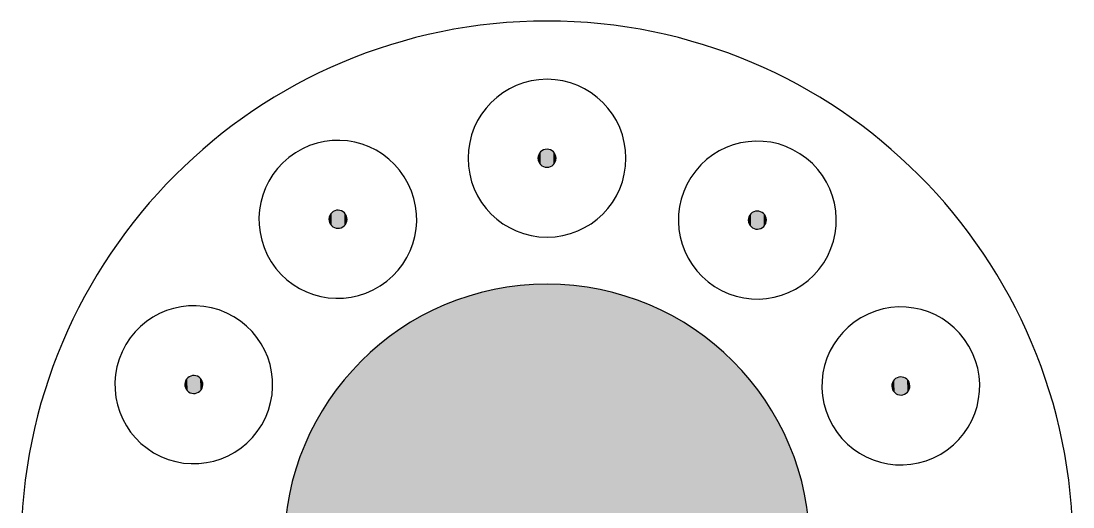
# Model space of a CAD drawing. Extents: x 80.5 to 120.5, y -95 to -55.
# Drawn here: x 80.49 to 120.49, y -73.5 to -55.03 of the extents above; entities that cross this region are included whole.
import ezdxf

# ---------------------------------------------------------------- set-up
doc = ezdxf.new("R2010")
doc.units = 0
doc.layers.add('LAYER_1', color=7, linetype='CONTINUOUS')

# ---------------------------------------------------------------- blocks, each defined once
blk = doc.blocks.new('*U1')
at = {"layer": 'LAYER_1', "color": 250}
for points in [[(99.472, -84.981), (98.479, -65.235), (99.472, -65.084)], [(100.495, -85.032), (99.472, -65.084), (100.495, -65.032)], [(99.472, -84.981), (99.472, -65.084), (100.495, -85.032)], [(100.495, -85.032), (100.495, -65.032), (101.517, -84.981)], [(101.517, -84.981), (100.495, -65.032), (101.517, -65.084)], [(101.517, -84.981), (101.517, -65.084), (102.51, -84.829)], [(102.51, -84.829), (101.517, -65.084), (102.51, -65.235)], [(97.521, -84.583), (96.602, -65.818), (97.521, -65.482)], [(98.479, -84.829), (97.521, -65.482), (98.479, -65.235)], [(97.521, -84.583), (97.521, -65.482), (98.479, -84.829)], [(98.479, -84.829), (98.479, -65.235), (99.472, -84.981)], [(102.51, -84.829), (102.51, -65.235), (103.469, -84.583)], [(103.469, -84.583), (102.51, -65.235), (103.469, -65.482)], [(103.469, -84.583), (103.469, -65.482), (104.387, -84.246)], [(104.387, -84.246), (103.469, -65.482), (104.387, -65.818)], [(96.602, -84.246), (95.728, -66.239), (96.602, -65.818)], [(96.602, -84.246), (96.602, -65.818), (97.521, -84.583)], [(104.387, -84.246), (104.387, -65.818), (105.261, -83.825)], [(105.261, -83.825), (104.387, -65.818), (105.261, -66.239)], [(95.728, -83.825), (94.904, -66.74), (95.728, -66.239)], [(95.728, -83.825), (95.728, -66.239), (96.602, -84.246)], [(105.261, -83.825), (105.261, -66.239), (106.086, -83.324)], [(106.086, -83.324), (105.261, -66.239), (106.086, -66.74)], [(94.904, -83.324), (94.134, -67.316), (94.904, -66.74)], [(94.904, -83.324), (94.904, -66.74), (95.728, -83.825)], [(106.086, -83.324), (106.086, -66.74), (106.856, -82.749)], [(106.856, -82.749), (106.086, -66.74), (106.856, -67.316)], [(94.134, -82.749), (93.424, -67.961), (94.134, -67.316)], [(94.134, -82.749), (94.134, -67.316), (94.904, -83.324)], [(106.856, -82.749), (106.856, -67.316), (107.566, -82.103)], [(107.566, -82.103), (106.856, -67.316), (107.566, -67.961)], [(93.424, -82.103), (92.778, -68.671), (93.424, -67.961)], [(93.424, -82.103), (93.424, -67.961), (94.134, -82.749)], [(107.566, -82.103), (107.566, -67.961), (108.211, -81.393)], [(108.211, -81.393), (107.566, -67.961), (108.211, -68.671)], [(92.778, -81.393), (92.203, -69.441), (92.778, -68.671)], [(92.778, -81.393), (92.778, -68.671), (93.424, -82.103)], [(108.211, -81.393), (108.211, -68.671), (108.787, -80.623)], [(108.787, -80.623), (108.211, -68.671), (108.787, -69.441)], [(92.203, -80.623), (91.702, -70.266), (92.203, -69.441)], [(92.203, -80.623), (92.203, -69.441), (92.778, -81.393)], [(108.787, -80.623), (108.787, -69.441), (109.288, -79.799)], [(109.288, -79.799), (108.787, -69.441), (109.288, -70.266)], [(91.702, -79.799), (91.281, -71.14), (91.702, -70.266)], [(91.702, -79.799), (91.702, -70.266), (92.203, -80.623)], [(109.288, -79.799), (109.288, -70.266), (109.709, -78.925)], [(109.709, -78.925), (109.288, -70.266), (109.709, -71.14)], [(91.281, -78.925), (90.944, -72.059), (91.281, -71.14)], [(91.281, -78.925), (91.281, -71.14), (91.702, -79.799)], [(109.709, -78.925), (109.709, -71.14), (110.045, -78.006)], [(110.045, -78.006), (109.709, -71.14), (110.045, -72.059)], [(90.944, -78.006), (90.698, -73.017), (90.944, -72.059)], [(90.944, -78.006), (90.944, -72.059), (91.281, -78.925)], [(110.045, -78.006), (110.045, -72.059), (110.292, -77.048)], [(110.292, -77.048), (110.045, -72.059), (110.292, -73.017)], [(90.698, -77.048), (90.546, -74.01), (90.698, -73.017)], [(90.698, -77.048), (90.698, -73.017), (90.944, -78.006)], [(110.292, -77.048), (110.292, -73.017), (110.443, -76.055)], [(110.443, -76.055), (110.292, -73.017), (110.443, -74.01)], [(90.546, -76.055), (90.495, -75.032), (90.546, -74.01)], [(90.546, -76.055), (90.546, -74.01), (90.698, -77.048)], [(110.443, -76.055), (110.443, -74.01), (110.495, -75.032)]]:
    blk.add_solid(points, dxfattribs=at)
blk = doc.blocks.new('*U2')
at = {"layer": 'LAYER_1', "color": 250}
for points in [[(100.276, -60.511), (100.252, -60.003), (100.276, -59.981)], [(100.303, -60.531), (100.276, -59.981), (100.303, -59.962)], [(100.276, -60.511), (100.276, -59.981), (100.303, -60.531)], [(100.331, -60.548), (100.303, -59.962), (100.331, -59.944)], [(100.303, -60.531), (100.303, -59.962), (100.331, -60.548)], [(100.361, -60.563), (100.331, -59.944), (100.361, -59.93)], [(100.331, -60.548), (100.331, -59.944), (100.361, -60.563)], [(100.393, -60.574), (100.361, -59.93), (100.393, -59.918)], [(100.361, -60.563), (100.361, -59.93), (100.393, -60.574)], [(100.426, -60.583), (100.393, -59.918), (100.426, -59.91)], [(100.393, -60.574), (100.393, -59.918), (100.426, -60.583)], [(100.46, -60.588), (100.426, -59.91), (100.46, -59.905)], [(100.426, -60.583), (100.426, -59.91), (100.46, -60.588)], [(100.495, -60.59), (100.46, -59.905), (100.495, -59.903)], [(100.46, -60.588), (100.46, -59.905), (100.495, -60.59)], [(100.495, -60.59), (100.495, -59.903), (100.53, -60.588)], [(100.53, -60.588), (100.495, -59.903), (100.53, -59.905)], [(100.53, -60.588), (100.53, -59.905), (100.564, -60.583)], [(100.564, -60.583), (100.53, -59.905), (100.564, -59.91)], [(100.564, -60.583), (100.564, -59.91), (100.597, -60.574)], [(100.597, -60.574), (100.564, -59.91), (100.597, -59.918)], [(100.597, -60.574), (100.597, -59.918), (100.629, -60.563)], [(100.629, -60.563), (100.597, -59.918), (100.629, -59.93)], [(100.629, -60.563), (100.629, -59.93), (100.659, -60.548)], [(100.659, -60.548), (100.629, -59.93), (100.659, -59.944)], [(100.659, -60.548), (100.659, -59.944), (100.687, -60.531)], [(100.687, -60.531), (100.659, -59.944), (100.687, -59.962)], [(100.687, -60.531), (100.687, -59.962), (100.713, -60.511)], [(100.713, -60.511), (100.687, -59.962), (100.713, -59.981)], [(100.713, -60.511), (100.713, -59.981), (100.738, -60.489)], [(100.738, -60.489), (100.713, -59.981), (100.738, -60.003)], [(100.153, -60.281), (100.151, -60.246), (100.153, -60.211)], [(100.158, -60.316), (100.153, -60.211), (100.158, -60.177)], [(100.153, -60.281), (100.153, -60.211), (100.158, -60.316)], [(100.167, -60.349), (100.158, -60.177), (100.167, -60.144)], [(100.158, -60.316), (100.158, -60.177), (100.167, -60.349)], [(100.178, -60.38), (100.167, -60.144), (100.178, -60.113)], [(100.167, -60.349), (100.167, -60.144), (100.178, -60.38)], [(100.193, -60.41), (100.178, -60.113), (100.193, -60.083)], [(100.178, -60.38), (100.178, -60.113), (100.193, -60.41)], [(100.21, -60.438), (100.193, -60.083), (100.21, -60.054)], [(100.193, -60.41), (100.193, -60.083), (100.21, -60.438)], [(100.23, -60.465), (100.21, -60.054), (100.23, -60.028)], [(100.21, -60.438), (100.21, -60.054), (100.23, -60.465)], [(100.252, -60.489), (100.23, -60.028), (100.252, -60.003)], [(100.23, -60.465), (100.23, -60.028), (100.252, -60.489)], [(100.252, -60.489), (100.252, -60.003), (100.276, -60.511)], [(100.738, -60.489), (100.738, -60.003), (100.76, -60.465)], [(100.76, -60.465), (100.738, -60.003), (100.76, -60.028)], [(100.76, -60.465), (100.76, -60.028), (100.78, -60.438)], [(100.78, -60.438), (100.76, -60.028), (100.78, -60.054)], [(100.78, -60.438), (100.78, -60.054), (100.797, -60.41)], [(100.797, -60.41), (100.78, -60.054), (100.797, -60.083)], [(100.797, -60.41), (100.797, -60.083), (100.811, -60.38)], [(100.811, -60.38), (100.797, -60.083), (100.811, -60.113)], [(100.811, -60.38), (100.811, -60.113), (100.823, -60.349)], [(100.823, -60.349), (100.811, -60.113), (100.823, -60.144)], [(100.823, -60.349), (100.823, -60.144), (100.831, -60.316)], [(100.831, -60.316), (100.823, -60.144), (100.831, -60.177)], [(100.831, -60.316), (100.831, -60.177), (100.837, -60.281)], [(100.837, -60.281), (100.831, -60.177), (100.837, -60.211)], [(100.837, -60.281), (100.837, -60.211), (100.838, -60.246)]]:
    blk.add_solid(points, dxfattribs=at)
blk = doc.blocks.new('*U3')
at = {"layer": 'LAYER_1', "color": 250}
for points in [[(108.225, -62.811), (108.21, -62.403), (108.225, -62.382)], [(108.23, -62.817), (108.225, -62.382), (108.23, -62.376)], [(108.225, -62.811), (108.225, -62.382), (108.23, -62.817)], [(108.248, -62.836), (108.23, -62.376), (108.248, -62.356)], [(108.23, -62.817), (108.23, -62.376), (108.248, -62.836)], [(108.253, -62.842), (108.248, -62.356), (108.253, -62.351)], [(108.248, -62.836), (108.248, -62.356), (108.253, -62.842)], [(108.273, -62.859), (108.253, -62.351), (108.273, -62.333)], [(108.253, -62.842), (108.253, -62.351), (108.273, -62.859)], [(108.279, -62.865), (108.273, -62.333), (108.279, -62.328)], [(108.273, -62.859), (108.273, -62.333), (108.279, -62.865)], [(108.299, -62.88), (108.279, -62.328), (108.299, -62.313)], [(108.279, -62.865), (108.279, -62.328), (108.299, -62.88)], [(108.307, -62.885), (108.299, -62.313), (108.307, -62.308)], [(108.299, -62.88), (108.299, -62.313), (108.307, -62.885)], [(108.328, -62.897), (108.307, -62.308), (108.328, -62.295)], [(108.307, -62.885), (108.307, -62.308), (108.328, -62.897)], [(108.338, -62.903), (108.328, -62.295), (108.338, -62.291)], [(108.328, -62.897), (108.328, -62.295), (108.338, -62.903)], [(108.358, -62.912), (108.338, -62.291), (108.358, -62.281)], [(108.338, -62.903), (108.338, -62.291), (108.358, -62.912)], [(108.369, -62.917), (108.358, -62.281), (108.369, -62.277)], [(108.358, -62.912), (108.358, -62.281), (108.369, -62.917)], [(108.389, -62.923), (108.369, -62.277), (108.389, -62.269)], [(108.369, -62.917), (108.369, -62.277), (108.389, -62.923)], [(108.402, -62.928), (108.389, -62.269), (108.402, -62.266)], [(108.389, -62.923), (108.389, -62.269), (108.402, -62.928)], [(108.42, -62.932), (108.402, -62.266), (108.42, -62.261)], [(108.402, -62.928), (108.402, -62.266), (108.42, -62.932)], [(108.435, -62.935), (108.42, -62.261), (108.435, -62.259)], [(108.42, -62.932), (108.42, -62.261), (108.435, -62.935)], [(108.453, -62.937), (108.435, -62.259), (108.453, -62.255)], [(108.435, -62.935), (108.435, -62.259), (108.453, -62.937)], [(108.468, -62.939), (108.453, -62.255), (108.468, -62.254)], [(108.453, -62.937), (108.453, -62.255), (108.468, -62.939)], [(108.486, -62.94), (108.468, -62.254), (108.486, -62.253)], [(108.468, -62.939), (108.468, -62.254), (108.486, -62.94)], [(108.486, -62.94), (108.486, -62.253), (108.501, -62.94)], [(108.501, -62.94), (108.486, -62.253), (108.501, -62.254)], [(108.501, -62.94), (108.501, -62.254), (108.519, -62.939)], [(108.519, -62.939), (108.501, -62.254), (108.519, -62.254)], [(108.519, -62.939), (108.519, -62.254), (108.534, -62.938)], [(108.534, -62.938), (108.519, -62.254), (108.534, -62.256)], [(108.534, -62.938), (108.534, -62.256), (108.552, -62.935)], [(108.552, -62.935), (108.534, -62.256), (108.552, -62.258)], [(108.552, -62.935), (108.552, -62.258), (108.566, -62.932)], [(108.566, -62.932), (108.552, -62.258), (108.566, -62.261)], [(108.566, -62.932), (108.566, -62.261), (108.585, -62.927)], [(108.585, -62.927), (108.566, -62.261), (108.585, -62.265)], [(108.585, -62.927), (108.585, -62.265), (108.598, -62.924)], [(108.598, -62.924), (108.585, -62.265), (108.598, -62.27)], [(108.598, -62.924), (108.598, -62.27), (108.617, -62.917)], [(108.617, -62.917), (108.598, -62.27), (108.617, -62.276)], [(108.617, -62.917), (108.617, -62.276), (108.629, -62.912)], [(108.629, -62.912), (108.617, -62.276), (108.629, -62.281)], [(108.629, -62.912), (108.629, -62.281), (108.649, -62.903)], [(108.649, -62.903), (108.629, -62.281), (108.649, -62.29)], [(108.649, -62.903), (108.649, -62.29), (108.659, -62.898)], [(108.659, -62.898), (108.649, -62.29), (108.659, -62.296)], [(108.659, -62.898), (108.659, -62.296), (108.679, -62.885)], [(108.679, -62.885), (108.659, -62.296), (108.679, -62.308)], [(108.679, -62.885), (108.679, -62.308), (108.687, -62.88)], [(108.687, -62.88), (108.679, -62.308), (108.687, -62.313)], [(108.687, -62.88), (108.687, -62.313), (108.708, -62.865)], [(108.708, -62.865), (108.687, -62.313), (108.708, -62.328)], [(108.708, -62.865), (108.708, -62.328), (108.714, -62.86)], [(108.714, -62.86), (108.708, -62.328), (108.714, -62.334)], [(108.714, -62.86), (108.714, -62.334), (108.734, -62.842)], [(108.734, -62.842), (108.714, -62.334), (108.734, -62.351)], [(108.734, -62.842), (108.734, -62.351), (108.739, -62.837)], [(108.739, -62.837), (108.734, -62.351), (108.739, -62.357)], [(108.739, -62.837), (108.739, -62.357), (108.757, -62.817)], [(108.757, -62.817), (108.739, -62.357), (108.757, -62.376)], [(108.757, -62.817), (108.757, -62.376), (108.762, -62.811)], [(108.762, -62.811), (108.757, -62.376), (108.762, -62.383)], [(108.762, -62.811), (108.762, -62.383), (108.777, -62.79)], [(108.777, -62.79), (108.762, -62.383), (108.777, -62.403)], [(108.151, -62.616), (108.15, -62.604), (108.151, -62.571)], [(108.152, -62.637), (108.151, -62.571), (108.152, -62.559)], [(108.151, -62.616), (108.151, -62.571), (108.152, -62.637)], [(108.155, -62.652), (108.152, -62.559), (108.155, -62.538)], [(108.152, -62.637), (108.152, -62.559), (108.155, -62.652)], [(108.158, -62.669), (108.155, -62.538), (108.158, -62.525)], [(108.155, -62.652), (108.155, -62.538), (108.158, -62.669)], [(108.162, -62.686), (108.158, -62.525), (108.162, -62.505)], [(108.158, -62.669), (108.158, -62.525), (108.162, -62.686)], [(108.166, -62.701), (108.162, -62.505), (108.166, -62.493)], [(108.162, -62.686), (108.162, -62.505), (108.166, -62.701)], [(108.173, -62.719), (108.166, -62.493), (108.173, -62.473)], [(108.166, -62.701), (108.166, -62.493), (108.173, -62.719)], [(108.178, -62.732), (108.173, -62.473), (108.178, -62.462)], [(108.173, -62.719), (108.173, -62.473), (108.178, -62.732)], [(108.187, -62.751), (108.178, -62.462), (108.187, -62.441)], [(108.178, -62.732), (108.178, -62.462), (108.187, -62.751)], [(108.192, -62.762), (108.187, -62.441), (108.192, -62.432)], [(108.187, -62.751), (108.187, -62.441), (108.192, -62.762)], [(108.204, -62.782), (108.192, -62.432), (108.204, -62.411)], [(108.192, -62.762), (108.192, -62.432), (108.204, -62.782)], [(108.21, -62.79), (108.204, -62.411), (108.21, -62.403)], [(108.204, -62.782), (108.204, -62.411), (108.21, -62.79)], [(108.21, -62.79), (108.21, -62.403), (108.225, -62.811)], [(108.777, -62.79), (108.777, -62.403), (108.782, -62.782)], [(108.782, -62.782), (108.777, -62.403), (108.782, -62.411)], [(108.782, -62.782), (108.782, -62.411), (108.794, -62.761)], [(108.794, -62.761), (108.782, -62.411), (108.794, -62.431)], [(108.794, -62.761), (108.794, -62.431), (108.8, -62.752)], [(108.8, -62.752), (108.794, -62.431), (108.8, -62.442)], [(108.8, -62.752), (108.8, -62.442), (108.809, -62.731)], [(108.809, -62.731), (108.8, -62.442), (108.809, -62.461)], [(108.809, -62.731), (108.809, -62.461), (108.814, -62.72)], [(108.814, -62.72), (108.809, -62.461), (108.814, -62.474)], [(108.814, -62.72), (108.814, -62.474), (108.82, -62.7)], [(108.82, -62.7), (108.814, -62.474), (108.82, -62.492)], [(108.82, -62.7), (108.82, -62.492), (108.824, -62.688)], [(108.824, -62.688), (108.82, -62.492), (108.824, -62.507)], [(108.824, -62.688), (108.824, -62.507), (108.829, -62.668)], [(108.829, -62.668), (108.824, -62.507), (108.829, -62.524)], [(108.829, -62.668), (108.829, -62.524), (108.832, -62.655)], [(108.832, -62.655), (108.829, -62.524), (108.832, -62.541)], [(108.832, -62.655), (108.832, -62.541), (108.834, -62.634)], [(108.834, -62.634), (108.832, -62.541), (108.834, -62.556)], [(108.834, -62.634), (108.834, -62.556), (108.836, -62.622)], [(108.836, -62.622), (108.834, -62.556), (108.836, -62.577)], [(108.836, -62.622), (108.836, -62.577), (108.837, -62.589)]]:
    blk.add_solid(points, dxfattribs=at)
blk = doc.blocks.new('*U4')
at = {"layer": 'LAYER_1', "color": 250}
for points in [[(113.624, -69.01), (113.617, -68.811), (113.624, -68.791)], [(113.627, -69.019), (113.624, -68.791), (113.627, -68.78)], [(113.624, -69.01), (113.624, -68.791), (113.627, -69.019)], [(113.637, -69.042), (113.627, -68.78), (113.637, -68.758)], [(113.627, -69.019), (113.627, -68.78), (113.637, -69.042)], [(113.64, -69.05), (113.637, -68.758), (113.64, -68.749)], [(113.637, -69.042), (113.637, -68.758), (113.64, -69.05)], [(113.653, -69.074), (113.64, -68.749), (113.653, -68.727)], [(113.64, -69.05), (113.64, -68.749), (113.653, -69.074)], [(113.656, -69.079), (113.653, -68.727), (113.656, -68.72)], [(113.653, -69.074), (113.653, -68.727), (113.656, -69.079)], [(113.672, -69.103), (113.656, -68.72), (113.672, -68.698)], [(113.656, -69.079), (113.656, -68.72), (113.672, -69.103)], [(113.675, -69.107), (113.672, -68.698), (113.675, -68.693)], [(113.672, -69.103), (113.672, -68.698), (113.675, -69.107)], [(113.693, -69.129), (113.675, -68.693), (113.693, -68.671)], [(113.675, -69.107), (113.675, -68.693), (113.693, -69.129)], [(113.696, -69.132), (113.693, -68.671), (113.696, -68.667)], [(113.693, -69.129), (113.693, -68.671), (113.696, -69.132)], [(113.717, -69.153), (113.696, -68.667), (113.717, -68.647)], [(113.696, -69.132), (113.696, -68.667), (113.717, -69.153)], [(113.72, -69.156), (113.717, -68.647), (113.72, -68.644)], [(113.717, -69.153), (113.717, -68.647), (113.72, -69.156)], [(113.742, -69.174), (113.72, -68.644), (113.742, -68.626)], [(113.72, -69.156), (113.72, -68.644), (113.742, -69.174)], [(113.747, -69.177), (113.742, -68.626), (113.747, -68.622)], [(113.742, -69.174), (113.742, -68.626), (113.747, -69.177)], [(113.77, -69.193), (113.747, -68.622), (113.77, -68.607)], [(113.747, -69.177), (113.747, -68.622), (113.77, -69.193)], [(113.775, -69.196), (113.77, -68.607), (113.775, -68.604)], [(113.77, -69.193), (113.77, -68.607), (113.775, -69.196)], [(113.799, -69.209), (113.775, -68.604), (113.799, -68.592)], [(113.775, -69.196), (113.775, -68.604), (113.799, -69.209)], [(113.807, -69.212), (113.799, -68.592), (113.807, -68.587)], [(113.799, -69.209), (113.799, -68.592), (113.807, -69.212)], [(113.829, -69.222), (113.807, -68.587), (113.829, -68.579)], [(113.807, -69.212), (113.807, -68.587), (113.829, -69.222)], [(113.839, -69.225), (113.829, -68.579), (113.839, -68.574)], [(113.829, -69.222), (113.829, -68.579), (113.839, -69.225)], [(113.86, -69.232), (113.839, -68.574), (113.86, -68.569)], [(113.839, -69.225), (113.839, -68.574), (113.86, -69.232)], [(113.873, -69.234), (113.86, -68.569), (113.873, -68.565)], [(113.86, -69.232), (113.86, -68.569), (113.873, -69.234)], [(113.892, -69.239), (113.873, -68.565), (113.892, -68.562)], [(113.873, -69.234), (113.873, -68.565), (113.892, -69.239)], [(113.906, -69.24), (113.892, -68.562), (113.906, -68.559)], [(113.892, -69.239), (113.892, -68.562), (113.906, -69.24)], [(113.925, -69.243), (113.906, -68.559), (113.925, -68.558)], [(113.906, -69.24), (113.906, -68.559), (113.925, -69.243)], [(113.94, -69.243), (113.925, -68.558), (113.94, -68.557)], [(113.925, -69.243), (113.925, -68.558), (113.94, -69.243)], [(113.94, -69.243), (113.94, -68.557), (113.959, -69.243)], [(113.959, -69.243), (113.94, -68.557), (113.959, -68.557)], [(113.959, -69.243), (113.959, -68.557), (113.973, -69.242)], [(113.973, -69.242), (113.959, -68.557), (113.973, -68.557)], [(113.973, -69.242), (113.973, -68.557), (113.992, -69.241)], [(113.992, -69.241), (113.973, -68.557), (113.992, -68.56)], [(113.992, -69.241), (113.992, -68.56), (114.006, -69.238)], [(114.006, -69.238), (113.992, -68.56), (114.006, -68.561)], [(114.006, -69.238), (114.006, -68.561), (114.026, -69.235)], [(114.026, -69.235), (114.006, -68.561), (114.026, -68.566)], [(114.026, -69.235), (114.026, -68.566), (114.038, -69.231)], [(114.038, -69.231), (114.026, -68.566), (114.038, -68.568)], [(114.038, -69.231), (114.038, -68.568), (114.059, -69.225)], [(114.059, -69.225), (114.038, -68.568), (114.059, -68.575)], [(114.059, -69.225), (114.059, -68.575), (114.069, -69.221)], [(114.069, -69.221), (114.059, -68.575), (114.069, -68.578)], [(114.069, -69.221), (114.069, -68.578), (114.092, -69.213)], [(114.092, -69.213), (114.069, -68.578), (114.092, -68.588)], [(114.092, -69.213), (114.092, -68.588), (114.1, -69.208)], [(114.1, -69.208), (114.092, -68.588), (114.1, -68.591)], [(114.1, -69.208), (114.1, -68.591), (114.123, -69.196)], [(114.123, -69.196), (114.1, -68.591), (114.123, -68.604)], [(114.123, -69.196), (114.123, -68.604), (114.129, -69.193)], [(114.129, -69.193), (114.123, -68.604), (114.129, -68.607)], [(114.129, -69.193), (114.129, -68.607), (114.152, -69.177)], [(114.152, -69.177), (114.129, -68.607), (114.152, -68.623)], [(114.152, -69.177), (114.152, -68.623), (114.156, -69.174)], [(114.156, -69.174), (114.152, -68.623), (114.156, -68.626)], [(114.156, -69.174), (114.156, -68.626), (114.178, -69.156)], [(114.178, -69.156), (114.156, -68.626), (114.178, -68.644)], [(114.178, -69.156), (114.178, -68.644), (114.182, -69.153)], [(114.182, -69.153), (114.178, -68.644), (114.182, -68.647)], [(114.182, -69.153), (114.182, -68.647), (114.202, -69.132)], [(114.202, -69.132), (114.182, -68.647), (114.202, -68.668)], [(114.202, -69.132), (114.202, -68.668), (114.205, -69.129)], [(114.205, -69.129), (114.202, -68.668), (114.205, -68.671)], [(114.205, -69.129), (114.205, -68.671), (114.223, -69.107)], [(114.223, -69.107), (114.205, -68.671), (114.223, -68.693)], [(114.223, -69.107), (114.223, -68.693), (114.227, -69.102)], [(114.227, -69.102), (114.223, -68.693), (114.227, -68.697)], [(114.227, -69.102), (114.227, -68.697), (114.242, -69.079)], [(114.242, -69.079), (114.227, -68.697), (114.242, -68.721)], [(114.242, -69.079), (114.242, -68.721), (114.245, -69.073)], [(114.245, -69.073), (114.242, -68.721), (114.245, -68.726)], [(114.245, -69.073), (114.245, -68.726), (114.258, -69.051)], [(114.258, -69.051), (114.245, -68.726), (114.258, -68.75)], [(114.258, -69.051), (114.258, -68.75), (114.262, -69.042)], [(114.262, -69.042), (114.258, -68.75), (114.262, -68.758)], [(114.262, -69.042), (114.262, -68.758), (114.271, -69.02)], [(114.271, -69.02), (114.262, -68.758), (114.271, -68.781)], [(114.271, -69.02), (114.271, -68.781), (114.275, -69.008)], [(114.275, -69.008), (114.271, -68.781), (114.275, -68.79)], [(114.275, -69.008), (114.275, -68.79), (114.281, -68.989)], [(114.281, -68.989), (114.275, -68.79), (114.281, -68.812)], [(113.608, -68.943), (113.606, -68.876), (113.608, -68.861)], [(113.606, -68.919), (113.606, -68.91), (113.606, -68.876)], [(113.606, -68.919), (113.606, -68.876), (113.608, -68.943)], [(113.61, -68.955), (113.608, -68.861), (113.61, -68.843)], [(113.608, -68.943), (113.608, -68.861), (113.61, -68.955)], [(113.614, -68.977), (113.61, -68.843), (113.614, -68.825)], [(113.61, -68.955), (113.61, -68.843), (113.614, -68.977)], [(113.617, -68.988), (113.614, -68.825), (113.617, -68.811)], [(113.614, -68.977), (113.614, -68.825), (113.617, -68.988)], [(113.617, -68.988), (113.617, -68.811), (113.624, -69.01)], [(114.281, -68.989), (114.281, -68.812), (114.284, -68.975)], [(114.284, -68.975), (114.281, -68.812), (114.284, -68.823)], [(114.284, -68.975), (114.284, -68.823), (114.288, -68.957)], [(114.288, -68.957), (114.284, -68.823), (114.288, -68.845)], [(114.288, -68.957), (114.288, -68.845), (114.29, -68.939)], [(114.29, -68.939), (114.288, -68.845), (114.29, -68.857)], [(114.29, -68.939), (114.29, -68.857), (114.292, -68.924)], [(114.292, -68.924), (114.29, -68.857), (114.292, -68.881)], [(114.292, -68.924), (114.292, -68.881), (114.293, -68.89)]]:
    blk.add_solid(points, dxfattribs=at)
blk = doc.blocks.new('*U11')
at = {"layer": 'LAYER_1', "color": 250}
for points in [[(86.727, -68.9), (86.725, -68.801), (86.727, -68.792)], [(86.731, -68.921), (86.727, -68.792), (86.731, -68.767)], [(86.727, -68.9), (86.727, -68.792), (86.731, -68.921)], [(86.734, -68.933), (86.731, -68.767), (86.734, -68.759)], [(86.731, -68.921), (86.731, -68.767), (86.734, -68.933)], [(86.741, -68.955), (86.734, -68.759), (86.741, -68.734)], [(86.734, -68.933), (86.734, -68.759), (86.741, -68.955)], [(86.743, -68.964), (86.741, -68.734), (86.743, -68.727)], [(86.741, -68.955), (86.741, -68.734), (86.743, -68.964)], [(86.754, -68.988), (86.743, -68.727), (86.754, -68.701)], [(86.743, -68.964), (86.743, -68.727), (86.754, -68.988)], [(86.756, -68.994), (86.754, -68.701), (86.756, -68.696)], [(86.754, -68.988), (86.754, -68.701), (86.756, -68.994)], [(86.77, -69.02), (86.756, -68.696), (86.77, -68.67)], [(86.756, -68.994), (86.756, -68.696), (86.77, -69.02)], [(86.772, -69.023), (86.77, -68.67), (86.772, -68.667)], [(86.77, -69.02), (86.77, -68.67), (86.772, -69.023)], [(86.789, -69.049), (86.772, -68.667), (86.789, -68.641)], [(86.772, -69.023), (86.772, -68.667), (86.789, -69.049)], [(86.791, -69.051), (86.789, -68.641), (86.791, -68.639)], [(86.789, -69.049), (86.789, -68.641), (86.791, -69.051)], [(86.81, -69.075), (86.791, -68.639), (86.81, -68.615)], [(86.791, -69.051), (86.791, -68.639), (86.81, -69.075)], [(86.812, -69.077), (86.81, -68.615), (86.812, -68.614)], [(86.81, -69.075), (86.81, -68.615), (86.812, -69.077)], [(86.834, -69.099), (86.812, -68.614), (86.834, -68.591)], [(86.812, -69.077), (86.812, -68.614), (86.834, -69.099)], [(86.836, -69.1), (86.834, -68.591), (86.836, -68.59)], [(86.834, -69.099), (86.834, -68.591), (86.836, -69.1)], [(86.86, -69.12), (86.836, -68.59), (86.86, -68.57)], [(86.836, -69.1), (86.836, -68.59), (86.86, -69.12)], [(86.862, -69.122), (86.86, -68.57), (86.862, -68.569)], [(86.86, -69.12), (86.86, -68.57), (86.862, -69.122)], [(86.887, -69.138), (86.862, -68.569), (86.887, -68.551)], [(86.862, -69.122), (86.862, -68.569), (86.887, -69.138)], [(86.891, -69.141), (86.887, -68.551), (86.891, -68.55)], [(86.887, -69.138), (86.887, -68.551), (86.891, -69.141)], [(86.916, -69.154), (86.891, -68.55), (86.916, -68.536)], [(86.891, -69.141), (86.891, -68.55), (86.916, -69.154)], [(86.922, -69.157), (86.916, -68.536), (86.922, -68.533)], [(86.916, -69.154), (86.916, -68.536), (86.922, -69.157)], [(86.947, -69.167), (86.922, -68.533), (86.947, -68.523)], [(86.922, -69.157), (86.922, -68.533), (86.947, -69.167)], [(86.955, -69.17), (86.947, -68.523), (86.955, -68.52)], [(86.947, -69.167), (86.947, -68.523), (86.955, -69.17)], [(86.978, -69.177), (86.955, -68.52), (86.978, -68.513)], [(86.955, -69.17), (86.955, -68.52), (86.978, -69.177)], [(86.988, -69.18), (86.978, -68.513), (86.988, -68.511)], [(86.978, -69.177), (86.978, -68.513), (86.988, -69.18)], [(87.01, -69.184), (86.988, -68.511), (87.01, -68.506)], [(86.988, -69.18), (86.988, -68.511), (87.01, -69.184)], [(87.021, -69.186), (87.01, -68.506), (87.021, -68.505)], [(87.01, -69.184), (87.01, -68.506), (87.021, -69.186)], [(87.043, -69.188), (87.021, -68.505), (87.043, -68.502)], [(87.021, -69.186), (87.021, -68.505), (87.043, -69.188)], [(87.043, -69.188), (87.043, -68.502), (87.055, -69.188)], [(87.055, -69.188), (87.043, -68.502), (87.055, -68.502)], [(87.055, -69.188), (87.055, -68.502), (87.077, -69.188)], [(87.077, -69.188), (87.055, -68.502), (87.077, -68.502)], [(87.077, -69.188), (87.077, -68.502), (87.088, -69.188)], [(87.088, -69.188), (87.077, -68.502), (87.088, -68.503)], [(87.088, -69.188), (87.088, -68.503), (87.11, -69.185)], [(87.11, -69.185), (87.088, -68.503), (87.11, -68.504)], [(87.11, -69.185), (87.11, -68.504), (87.121, -69.184)], [(87.121, -69.184), (87.11, -68.504), (87.121, -68.506)], [(87.121, -69.184), (87.121, -68.506), (87.144, -69.179)], [(87.144, -69.179), (87.121, -68.506), (87.144, -68.511)], [(87.144, -69.179), (87.144, -68.511), (87.153, -69.177)], [(87.153, -69.177), (87.144, -68.511), (87.153, -68.513)], [(87.153, -69.177), (87.153, -68.513), (87.177, -69.17)], [(87.177, -69.17), (87.153, -68.513), (87.177, -68.52)], [(87.177, -69.17), (87.177, -68.52), (87.185, -69.167)], [(87.185, -69.167), (87.177, -68.52), (87.185, -68.523)], [(87.185, -69.167), (87.185, -68.523), (87.209, -69.157)], [(87.209, -69.157), (87.185, -68.523), (87.209, -68.533)], [(87.209, -69.157), (87.209, -68.533), (87.215, -69.154)], [(87.215, -69.154), (87.209, -68.533), (87.215, -68.536)], [(87.215, -69.154), (87.215, -68.536), (87.241, -69.141)], [(87.241, -69.141), (87.215, -68.536), (87.241, -68.549)], [(87.241, -69.141), (87.241, -68.549), (87.244, -69.139)], [(87.244, -69.139), (87.241, -68.549), (87.244, -68.552)], [(87.244, -69.139), (87.244, -68.552), (87.269, -69.122)], [(87.269, -69.122), (87.244, -68.552), (87.269, -68.568)], [(87.269, -69.122), (87.269, -68.568), (87.271, -69.12)], [(87.271, -69.12), (87.269, -68.568), (87.271, -68.57)], [(87.271, -69.12), (87.271, -68.57), (87.296, -69.1)], [(87.296, -69.1), (87.271, -68.57), (87.296, -68.59)], [(87.296, -69.1), (87.296, -68.59), (87.297, -69.099)], [(87.297, -69.099), (87.296, -68.59), (87.297, -68.591)], [(87.297, -69.099), (87.297, -68.591), (87.32, -69.076)], [(87.32, -69.076), (87.297, -68.591), (87.32, -68.614)], [(87.32, -69.076), (87.32, -68.614), (87.321, -69.075)], [(87.321, -69.075), (87.32, -68.614), (87.321, -68.615)], [(87.321, -69.075), (87.321, -68.615), (87.341, -69.051)], [(87.341, -69.051), (87.321, -68.615), (87.341, -68.639)], [(87.341, -69.051), (87.341, -68.639), (87.342, -69.049)], [(87.342, -69.049), (87.341, -68.639), (87.342, -68.642)], [(87.342, -69.049), (87.342, -68.642), (87.359, -69.023)], [(87.359, -69.023), (87.342, -68.642), (87.359, -68.667)], [(87.359, -69.023), (87.359, -68.667), (87.361, -69.02)], [(87.361, -69.02), (87.359, -68.667), (87.361, -68.671)], [(87.361, -69.02), (87.361, -68.671), (87.375, -68.994)], [(87.375, -68.994), (87.361, -68.671), (87.375, -68.696)], [(87.375, -68.994), (87.375, -68.696), (87.378, -68.989)], [(87.378, -68.989), (87.375, -68.696), (87.378, -68.702)], [(87.378, -68.989), (87.378, -68.702), (87.388, -68.963)], [(87.388, -68.963), (87.378, -68.702), (87.388, -68.726)], [(87.388, -68.963), (87.388, -68.726), (87.391, -68.956)], [(87.391, -68.956), (87.388, -68.726), (87.391, -68.735)], [(87.391, -68.956), (87.391, -68.735), (87.398, -68.931)], [(87.398, -68.931), (87.391, -68.735), (87.398, -68.758)], [(87.398, -68.931), (87.398, -68.758), (87.4, -68.923)], [(87.4, -68.923), (87.398, -68.758), (87.4, -68.769)], [(87.4, -68.923), (87.4, -68.769), (87.405, -68.899)], [(87.405, -68.899), (87.4, -68.769), (87.405, -68.79)], [(87.405, -68.899), (87.405, -68.79), (87.406, -68.89)], [(87.406, -68.89), (87.405, -68.79), (87.406, -68.804)], [(86.723, -68.867), (86.722, -68.834), (86.723, -68.827)], [(86.725, -68.886), (86.723, -68.827), (86.725, -68.801)], [(86.723, -68.867), (86.723, -68.827), (86.725, -68.886)], [(86.725, -68.886), (86.725, -68.801), (86.727, -68.9)], [(87.406, -68.89), (87.406, -68.804), (87.408, -68.863)], [(87.408, -68.863), (87.406, -68.804), (87.408, -68.823)], [(87.408, -68.863), (87.408, -68.823), (87.409, -68.856)]]:
    blk.add_solid(points, dxfattribs=at)
blk = doc.blocks.new('*U12')
at = {"layer": 'LAYER_1', "color": 250}
for points in [[(92.247, -62.73), (92.24, -62.411), (92.247, -62.397)], [(92.258, -62.749), (92.247, -62.397), (92.258, -62.38)], [(92.247, -62.73), (92.247, -62.397), (92.258, -62.749)], [(92.264, -62.758), (92.258, -62.38), (92.264, -62.369)], [(92.258, -62.749), (92.258, -62.38), (92.264, -62.758)], [(92.278, -62.777), (92.264, -62.369), (92.278, -62.351)], [(92.264, -62.758), (92.264, -62.369), (92.278, -62.777)], [(92.285, -62.785), (92.278, -62.351), (92.285, -62.342)], [(92.278, -62.777), (92.278, -62.351), (92.285, -62.785)], [(92.301, -62.803), (92.285, -62.342), (92.301, -62.325)], [(92.285, -62.785), (92.285, -62.342), (92.301, -62.803)], [(92.308, -62.81), (92.301, -62.325), (92.308, -62.317)], [(92.301, -62.803), (92.301, -62.325), (92.308, -62.81)], [(92.325, -62.826), (92.308, -62.317), (92.325, -62.302)], [(92.308, -62.81), (92.308, -62.317), (92.325, -62.826)], [(92.334, -62.833), (92.325, -62.302), (92.334, -62.295)], [(92.325, -62.826), (92.325, -62.302), (92.334, -62.833)], [(92.352, -62.847), (92.334, -62.295), (92.352, -62.282)], [(92.334, -62.833), (92.334, -62.295), (92.352, -62.847)], [(92.363, -62.853), (92.352, -62.282), (92.363, -62.274)], [(92.352, -62.847), (92.352, -62.282), (92.363, -62.853)], [(92.381, -62.864), (92.363, -62.274), (92.381, -62.264)], [(92.363, -62.853), (92.363, -62.274), (92.381, -62.864)], [(92.393, -62.871), (92.381, -62.264), (92.393, -62.257)], [(92.381, -62.864), (92.381, -62.264), (92.393, -62.871)], [(92.41, -62.879), (92.393, -62.257), (92.41, -62.249)], [(92.393, -62.871), (92.393, -62.257), (92.41, -62.879)], [(92.425, -62.884), (92.41, -62.249), (92.425, -62.243)], [(92.41, -62.879), (92.41, -62.249), (92.425, -62.884)], [(92.441, -62.891), (92.425, -62.243), (92.441, -62.238)], [(92.425, -62.884), (92.425, -62.243), (92.441, -62.891)], [(92.457, -62.895), (92.441, -62.238), (92.457, -62.232)], [(92.441, -62.891), (92.441, -62.238), (92.457, -62.895)], [(92.473, -62.899), (92.457, -62.232), (92.473, -62.229)], [(92.457, -62.895), (92.457, -62.232), (92.473, -62.899)], [(92.49, -62.902), (92.473, -62.229), (92.49, -62.225)], [(92.473, -62.899), (92.473, -62.229), (92.49, -62.902)], [(92.505, -62.905), (92.49, -62.225), (92.505, -62.223)], [(92.49, -62.902), (92.49, -62.225), (92.505, -62.905)], [(92.523, -62.906), (92.505, -62.223), (92.523, -62.221)], [(92.505, -62.905), (92.505, -62.223), (92.523, -62.906)], [(92.523, -62.906), (92.523, -62.221), (92.538, -62.907)], [(92.538, -62.907), (92.523, -62.221), (92.538, -62.221)], [(92.538, -62.907), (92.538, -62.221), (92.556, -62.907)], [(92.556, -62.907), (92.538, -62.221), (92.556, -62.221)], [(92.556, -62.907), (92.556, -62.221), (92.571, -62.907)], [(92.571, -62.907), (92.556, -62.221), (92.571, -62.222)], [(92.571, -62.907), (92.571, -62.222), (92.589, -62.905)], [(92.589, -62.905), (92.571, -62.222), (92.589, -62.223)], [(92.589, -62.905), (92.589, -62.223), (92.605, -62.903)], [(92.605, -62.903), (92.589, -62.223), (92.605, -62.226)], [(92.605, -62.903), (92.605, -62.226), (92.621, -62.899)], [(92.621, -62.899), (92.605, -62.226), (92.621, -62.229)], [(92.621, -62.899), (92.621, -62.229), (92.637, -62.896)], [(92.637, -62.896), (92.621, -62.229), (92.637, -62.233)], [(92.637, -62.896), (92.637, -62.233), (92.653, -62.89)], [(92.653, -62.89), (92.637, -62.233), (92.653, -62.237)], [(92.653, -62.89), (92.653, -62.237), (92.67, -62.885)], [(92.67, -62.885), (92.653, -62.237), (92.67, -62.244)], [(92.67, -62.885), (92.67, -62.244), (92.684, -62.879)], [(92.684, -62.879), (92.67, -62.244), (92.684, -62.249)], [(92.684, -62.879), (92.684, -62.249), (92.701, -62.871)], [(92.701, -62.871), (92.684, -62.249), (92.701, -62.257)], [(92.701, -62.871), (92.701, -62.257), (92.714, -62.864)], [(92.714, -62.864), (92.701, -62.257), (92.714, -62.264)], [(92.714, -62.864), (92.714, -62.264), (92.732, -62.854)], [(92.732, -62.854), (92.714, -62.264), (92.732, -62.275)], [(92.732, -62.854), (92.732, -62.275), (92.742, -62.846)], [(92.742, -62.846), (92.732, -62.275), (92.742, -62.281)], [(92.742, -62.846), (92.742, -62.281), (92.76, -62.833)], [(92.76, -62.833), (92.742, -62.281), (92.76, -62.295)], [(92.76, -62.833), (92.76, -62.295), (92.769, -62.826)], [(92.769, -62.826), (92.76, -62.295), (92.769, -62.302)], [(92.769, -62.826), (92.769, -62.302), (92.786, -62.811)], [(92.786, -62.811), (92.769, -62.302), (92.786, -62.318)], [(92.786, -62.811), (92.786, -62.318), (92.794, -62.803)], [(92.794, -62.803), (92.786, -62.318), (92.794, -62.325)], [(92.794, -62.803), (92.794, -62.325), (92.81, -62.786)], [(92.81, -62.786), (92.794, -62.325), (92.81, -62.343)], [(92.81, -62.786), (92.81, -62.343), (92.816, -62.777)], [(92.816, -62.777), (92.81, -62.343), (92.816, -62.351)], [(92.816, -62.777), (92.816, -62.351), (92.83, -62.759)], [(92.83, -62.759), (92.816, -62.351), (92.83, -62.37)], [(92.83, -62.759), (92.83, -62.37), (92.837, -62.748)], [(92.837, -62.748), (92.83, -62.37), (92.837, -62.379)], [(92.837, -62.748), (92.837, -62.379), (92.848, -62.731)], [(92.848, -62.731), (92.837, -62.379), (92.848, -62.398)], [(92.848, -62.731), (92.848, -62.398), (92.854, -62.717)], [(92.854, -62.717), (92.848, -62.398), (92.854, -62.41)], [(92.205, -62.588), (92.204, -62.555), (92.205, -62.546)], [(92.206, -62.603), (92.205, -62.546), (92.206, -62.522)], [(92.205, -62.588), (92.205, -62.546), (92.206, -62.603)], [(92.208, -62.621), (92.206, -62.522), (92.208, -62.509)], [(92.206, -62.603), (92.206, -62.522), (92.208, -62.621)], [(92.212, -62.637), (92.208, -62.509), (92.212, -62.49)], [(92.208, -62.621), (92.208, -62.509), (92.212, -62.637)], [(92.216, -62.654), (92.212, -62.49), (92.216, -62.476)], [(92.212, -62.637), (92.212, -62.49), (92.216, -62.654)], [(92.22, -62.669), (92.216, -62.476), (92.22, -62.458)], [(92.216, -62.654), (92.216, -62.476), (92.22, -62.669)], [(92.226, -62.686), (92.22, -62.458), (92.226, -62.443)], [(92.22, -62.669), (92.22, -62.458), (92.226, -62.686)], [(92.232, -62.7), (92.226, -62.443), (92.232, -62.427)], [(92.226, -62.686), (92.226, -62.443), (92.232, -62.7)], [(92.24, -62.718), (92.232, -62.427), (92.24, -62.411)], [(92.232, -62.7), (92.232, -62.427), (92.24, -62.718)], [(92.24, -62.718), (92.24, -62.411), (92.247, -62.73)], [(92.854, -62.717), (92.854, -62.41), (92.862, -62.701)], [(92.862, -62.701), (92.854, -62.41), (92.862, -62.428)], [(92.862, -62.701), (92.862, -62.428), (92.868, -62.685)], [(92.868, -62.685), (92.862, -62.428), (92.868, -62.441)], [(92.868, -62.685), (92.868, -62.441), (92.874, -62.67)], [(92.874, -62.67), (92.868, -62.441), (92.874, -62.459)], [(92.874, -62.67), (92.874, -62.459), (92.879, -62.652)], [(92.879, -62.652), (92.874, -62.459), (92.879, -62.474)], [(92.879, -62.652), (92.879, -62.474), (92.883, -62.638)], [(92.883, -62.638), (92.879, -62.474), (92.883, -62.491)], [(92.883, -62.638), (92.883, -62.491), (92.886, -62.619)], [(92.886, -62.619), (92.883, -62.491), (92.886, -62.507)], [(92.886, -62.619), (92.886, -62.507), (92.888, -62.606)], [(92.888, -62.606), (92.886, -62.507), (92.888, -62.525)], [(92.888, -62.606), (92.888, -62.525), (92.89, -62.582)], [(92.89, -62.582), (92.888, -62.525), (92.89, -62.54)], [(92.89, -62.582), (92.89, -62.54), (92.891, -62.573)]]:
    blk.add_solid(points, dxfattribs=at)

msp = doc.modelspace()

# ---------------------------------------------------------------- linework, layer by layer
at = {"layer": 'LAYER_1', "color": 250}
for points in [[(120.495, -75.032), (120.495, -86.078), (111.541, -95.032), (100.495, -95.032), (89.449, -95.032), (80.495, -86.078), (80.495, -75.032), (80.495, -63.987), (89.449, -55.032), (100.495, -55.032), (111.541, -55.032), (120.495, -63.987), (120.495, -75.032)], [(103.495, -60.246), (103.495, -61.903), (102.152, -63.246), (100.495, -63.246), (98.838, -63.246), (97.495, -61.903), (97.495, -60.246), (97.495, -58.59), (98.838, -57.246), (100.495, -57.246), (102.152, -57.246), (103.495, -58.59), (103.495, -60.246)], [(95.069, -60.955), (95.96, -62.351), (95.551, -64.206), (94.154, -65.097), (92.757, -65.989), (90.903, -65.579), (90.011, -64.182), (89.12, -62.786), (89.53, -60.931), (90.926, -60.04), (92.323, -59.148), (94.178, -59.558), (95.069, -60.955)], [(111.016, -64.219), (110.12, -65.612), (108.263, -66.016), (106.87, -65.119), (105.476, -64.223), (105.073, -62.367), (105.969, -60.973), (106.866, -59.58), (108.722, -59.177), (110.115, -60.073), (111.509, -60.969), (111.912, -62.825), (111.016, -64.219)], [(88.317, -66.127), (89.822, -66.819), (90.48, -68.601), (89.788, -70.106), (89.095, -71.611), (87.314, -72.27), (85.809, -71.577), (84.303, -70.885), (83.645, -69.103), (84.337, -67.598), (85.03, -66.093), (86.811, -65.434), (88.317, -66.127)], [(115.193, -71.628), (113.685, -72.315), (111.906, -71.651), (111.219, -70.143), (110.531, -68.635), (111.196, -66.856), (112.704, -66.169), (114.211, -65.481), (115.991, -66.146), (116.678, -67.654), (117.365, -69.161), (116.7, -70.941), (115.193, -71.628)]]:
    msp.add_open_spline(points, degree=3, knots=[0, 0, 0, 0, 1, 1, 1, 2, 2, 2, 3, 3, 3, 4, 4, 4, 4], dxfattribs=at)
at = {"layer": 'LAYER_1'}
for points in [[(100.838, -60.246), (100.838, -60.436), (100.685, -60.59), (100.495, -60.59), (100.305, -60.59), (100.151, -60.436), (100.151, -60.246), (100.151, -60.057), (100.305, -59.903), (100.495, -59.903), (100.685, -59.903), (100.838, -60.057), (100.838, -60.246)], [(92.837, -62.379), (92.939, -62.539), (92.892, -62.752), (92.732, -62.854), (92.572, -62.956), (92.36, -62.909), (92.258, -62.749), (92.156, -62.589), (92.203, -62.376), (92.363, -62.274), (92.523, -62.172), (92.735, -62.219), (92.837, -62.379)], [(108.782, -62.782), (108.68, -62.942), (108.467, -62.988), (108.307, -62.885), (108.148, -62.783), (108.102, -62.57), (108.204, -62.411), (108.307, -62.251), (108.52, -62.205), (108.679, -62.308), (108.839, -62.41), (108.885, -62.623), (108.782, -62.782)], [(110.495, -75.032), (110.495, -80.555), (106.018, -85.032), (100.495, -85.032), (94.972, -85.032), (90.495, -80.555), (90.495, -75.032), (90.495, -69.509), (94.972, -65.032), (100.495, -65.032), (106.018, -65.032), (110.495, -69.509), (110.495, -75.032)], [(87.209, -68.533), (87.382, -68.613), (87.457, -68.817), (87.378, -68.989), (87.298, -69.161), (87.094, -69.236), (86.922, -69.157), (86.75, -69.078), (86.674, -68.874), (86.754, -68.701), (86.833, -68.529), (87.037, -68.454), (87.209, -68.533)], [(114.092, -69.213), (113.919, -69.291), (113.715, -69.215), (113.637, -69.042), (113.558, -68.87), (113.634, -68.666), (113.807, -68.587), (113.979, -68.509), (114.183, -68.585), (114.262, -68.758), (114.34, -68.93), (114.264, -69.134), (114.092, -69.213)]]:
    msp.add_open_spline(points, degree=3, knots=[0, 0, 0, 0, 1, 1, 1, 2, 2, 2, 3, 3, 3, 4, 4, 4, 4], dxfattribs=at)

# ---------------------------------------------------------------- block references
at = {"layer": 'LAYER_1', "color": 250}
for name in ['*U2', '*U12', '*U3', '*U1', '*U11', '*U4']:
    msp.add_blockref(name, (0, 0), dxfattribs=at)

doc.saveas('drawing.dxf')
